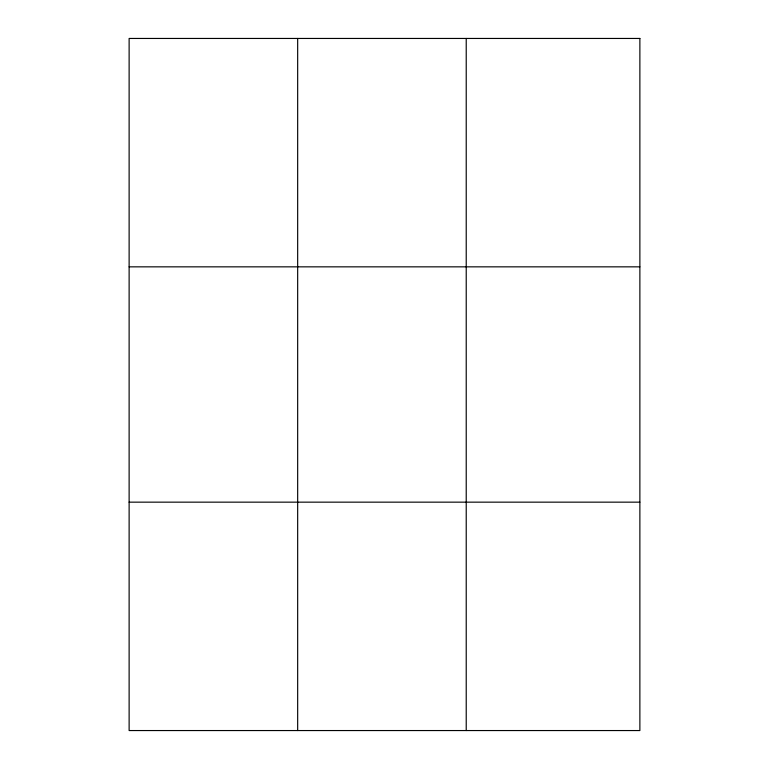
<?xml version="1.0" encoding="UTF-8"?>
<svg xmlns="http://www.w3.org/2000/svg" width="769" height="769" viewBox="0 0 769 769"><rect width="100%" height="100%" fill="white"/><g stroke="black" fill="none" stroke-linecap="round" stroke-linejoin="round"><path stroke-width="1.15" d="M297.67 38.45L297.67 730.55M466.225 38.45L466.225 730.55M129.125 266.843L639.875 266.843M129.125 502.157L639.875 502.157M639.875 38.45L639.875 730.55L129.125 730.55L129.125 38.45L639.875 38.45"/></g></svg>
